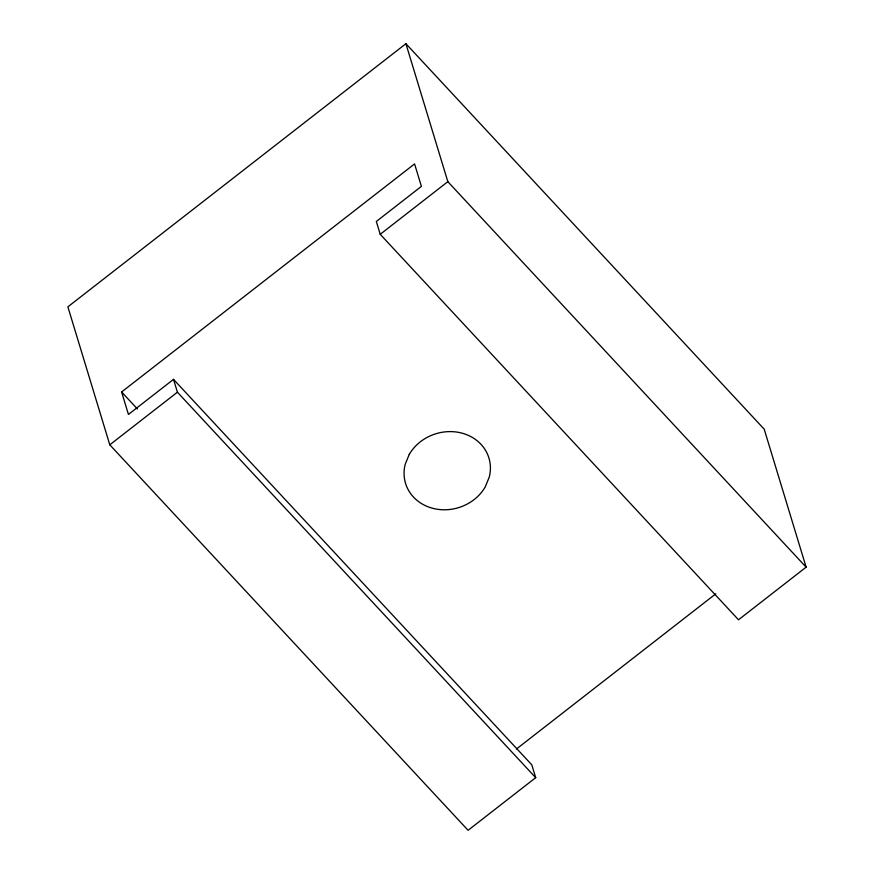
<?xml version="1.0" encoding="UTF-8"?>
<svg xmlns="http://www.w3.org/2000/svg" width="874" height="874" viewBox="0 0 874 874"><rect width="100%" height="100%" fill="white"/><g stroke="black" fill="none" stroke-linecap="round" stroke-linejoin="round"><path stroke-width="1.31" d="M405.907 43.7L67.877 306.84L109.796 444.822L468.093 830.3L535.696 777.674L531.796 764.837L173.511 379.36L128.434 414.44L121.617 391.978L414.571 163.919L421.399 186.381L376.323 221.472L380.223 234.308L738.508 619.786L806.123 567.16L764.204 429.178L405.907 43.7L447.838 181.672L806.123 567.16M109.796 444.822L177.411 392.186L173.511 379.36M380.223 234.308L447.838 181.672M516.523 748.952L715.773 593.839M177.411 392.186L535.696 777.674M121.617 391.978L137.393 408.956M409.251 454.436L405.23 464.203A43.58 38.653 -16.9 0 0 431.843 508.067A43.58 38.653 -16.9 0 0 485.223 486.938L489.243 477.182A43.58 38.653 -16.9 0 0 462.63 433.318A43.58 38.653 -16.9 0 0 409.251 454.436"/></g></svg>
